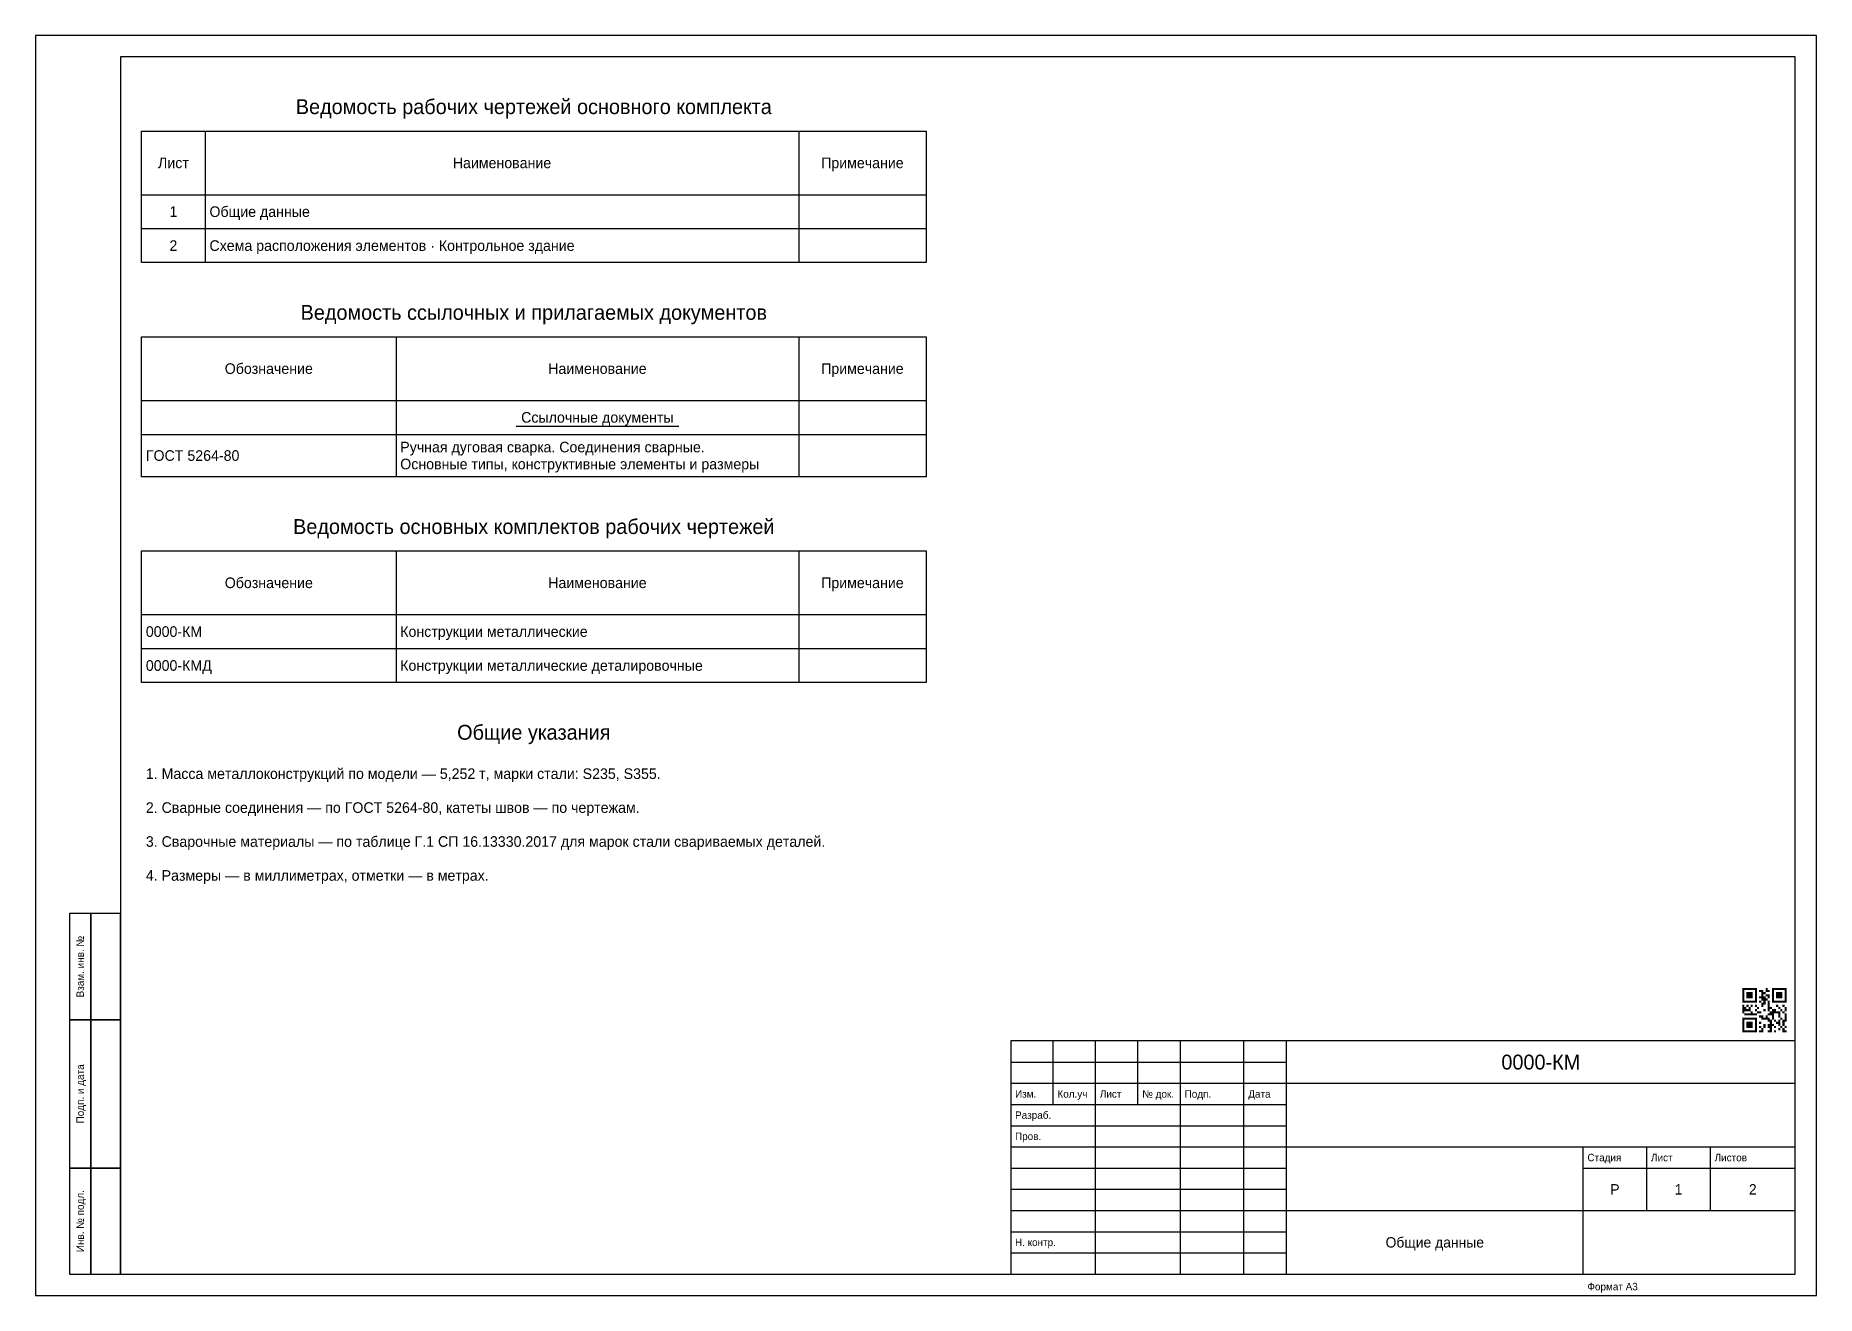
# Model space of a CAD drawing. Header units: millimetres. Extents: x 0 to 420, y 0 to 297.
import ezdxf
from ezdxf.enums import TextEntityAlignment as Align

# ---------------------------------------------------------------- set-up
doc = ezdxf.new("R2010")
doc.units = ezdxf.units.MM
for name, color, linetype in [('OB_FRAME', 7, 'CONTINUOUS'), ('OB_TEXT', 7, 'CONTINUOUS'), ('OB_THIN', 3, 'CONTINUOUS')]:
    doc.layers.add(name, color=color, linetype=linetype)

msp = doc.modelspace()

# ---------------------------------------------------------------- linework, layer by layer
at = {"layer": 'OB_FRAME'}
for p, q in [((40, 274.5), (40, 243.5)), ((180, 274.5), (180, 243.5)), ((25, 259.5), (210, 259.5)), ((85, 226), (85, 193)), ((180, 226), (180, 193)), ((25, 211), (210, 211)), ((85, 175.5), (85, 144.5)), ((180, 175.5), (180, 144.5)), ((25, 160.5), (210, 160.5)), ((415, 60), (230, 60)), ((230, 60), (230, 5)), ((240, 45), (240, 60)), ((250, 5), (250, 60)), ((260, 45), (260, 60)), ((270, 5), (270, 60)), ((285, 5), (285, 60)), ((295, 5), (295, 60)), ((415, 5), (415, 60)), ((295, 50), (415, 50)), ((230, 45), (295, 45)), ((295, 35), (415, 35)), ((365, 5), (365, 35)), ((380, 20), (380, 35)), ((395, 20), (395, 35)), ((295, 20), (415, 20)), ((230, 5), (415, 5))]:
    msp.add_line(p, q, dxfattribs=at)
for points in [[(20, 5), (415, 5), (415, 292), (20, 292), (20, 5)], [(25, 274.5), (210, 274.5), (210, 243.5), (25, 243.5), (25, 274.5)], [(25, 226), (210, 226), (210, 193), (25, 193), (25, 226)], [(25, 175.5), (210, 175.5), (210, 144.5), (25, 144.5), (25, 175.5)], [(8, 65), (13, 65), (13, 90), (8, 90), (8, 65)], [(13, 65), (20, 65), (20, 90), (13, 90), (13, 65)], [(8, 30), (13, 30), (13, 65), (8, 65), (8, 30)], [(13, 30), (20, 30), (20, 65), (13, 65), (13, 30)], [(8, 5), (13, 5), (13, 30), (8, 30), (8, 5)], [(13, 5), (20, 5), (20, 30), (13, 30), (13, 5)]]:
    msp.add_lwpolyline(points, dxfattribs=at)
for points in [[(402.5, 72), (403, 72), (402.5, 72.5), (403, 72.5)], [(402.5, 71.5), (403, 71.5), (402.5, 72), (403, 72)], [(402.5, 71), (403, 71), (402.5, 71.5), (403, 71.5)], [(403, 72), (403.5, 72), (403, 72.5), (403.5, 72.5)], [(403.5, 72), (404, 72), (403.5, 72.5), (404, 72.5)], [(403.5, 71), (404, 71), (403.5, 71.5), (404, 71.5)], [(404, 72), (404.5, 72), (404, 72.5), (404.5, 72.5)], [(404, 71), (404.5, 71), (404, 71.5), (404.5, 71.5)], [(404.5, 72), (405, 72), (404.5, 72.5), (405, 72.5)], [(404.5, 71), (405, 71), (404.5, 71.5), (405, 71.5)], [(405, 72), (405.5, 72), (405, 72.5), (405.5, 72.5)], [(405.5, 72), (406, 72), (405.5, 72.5), (406, 72.5)], [(405.5, 71.5), (406, 71.5), (405.5, 72), (406, 72)], [(405.5, 71), (406, 71), (405.5, 71.5), (406, 71.5)], [(406.5, 71.5), (407, 71.5), (406.5, 72), (407, 72)], [(407, 71.5), (407.5, 71.5), (407, 72), (407.5, 72)], [(407, 71), (407.5, 71), (407, 71.5), (407.5, 71.5)], [(407.5, 71), (408, 71), (407.5, 71.5), (408, 71.5)], [(408, 72), (408.5, 72), (408, 72.5), (408.5, 72.5)], [(408, 71.5), (408.5, 71.5), (408, 72), (408.5, 72)], [(408.5, 71.5), (409, 71.5), (408.5, 72), (409, 72)], [(409.5, 72), (410, 72), (409.5, 72.5), (410, 72.5)], [(409.5, 71.5), (410, 71.5), (409.5, 72), (410, 72)], [(409.5, 71), (410, 71), (409.5, 71.5), (410, 71.5)], [(410, 72), (410.5, 72), (410, 72.5), (410.5, 72.5)], [(410.5, 72), (411, 72), (410.5, 72.5), (411, 72.5)], [(410.5, 71), (411, 71), (410.5, 71.5), (411, 71.5)], [(411, 72), (411.5, 72), (411, 72.5), (411.5, 72.5)], [(411, 71), (411.5, 71), (411, 71.5), (411.5, 71.5)], [(411.5, 72), (412, 72), (411.5, 72.5), (412, 72.5)], [(411.5, 71), (412, 71), (411.5, 71.5), (412, 71.5)], [(412, 72), (412.5, 72), (412, 72.5), (412.5, 72.5)], [(412.5, 72), (413, 72), (412.5, 72.5), (413, 72.5)], [(412.5, 71.5), (413, 71.5), (412.5, 72), (413, 72)], [(412.5, 71), (413, 71), (412.5, 71.5), (413, 71.5)], [(402.5, 70.5), (403, 70.5), (402.5, 71), (403, 71)], [(402.5, 70), (403, 70), (402.5, 70.5), (403, 70.5)], [(402.5, 69.5), (403, 69.5), (402.5, 70), (403, 70)], [(402.5, 69), (403, 69), (402.5, 69.5), (403, 69.5)], [(402.5, 68), (403, 68), (402.5, 68.5), (403, 68.5)], [(402.5, 67.5), (403, 67.5), (402.5, 68), (403, 68)], [(402.5, 67), (403, 67), (402.5, 67.5), (403, 67.5)], [(403, 69), (403.5, 69), (403, 69.5), (403.5, 69.5)], [(403, 67.5), (403.5, 67.5), (403, 68), (403.5, 68)], [(403, 67), (403.5, 67), (403, 67.5), (403.5, 67.5)], [(403.5, 70.5), (404, 70.5), (403.5, 71), (404, 71)], [(403.5, 70), (404, 70), (403.5, 70.5), (404, 70.5)], [(403.5, 69), (404, 69), (403.5, 69.5), (404, 69.5)], [(403.5, 68), (404, 68), (403.5, 68.5), (404, 68.5)], [(403.5, 67), (404, 67), (403.5, 67.5), (404, 67.5)], [(404, 70.5), (404.5, 70.5), (404, 71), (404.5, 71)], [(404, 70), (404.5, 70), (404, 70.5), (404.5, 70.5)], [(404, 69), (404.5, 69), (404, 69.5), (404.5, 69.5)], [(404, 67.5), (404.5, 67.5), (404, 68), (404.5, 68)], [(404, 67), (404.5, 67), (404, 67.5), (404.5, 67.5)], [(404.5, 70.5), (405, 70.5), (404.5, 71), (405, 71)], [(404.5, 70), (405, 70), (404.5, 70.5), (405, 70.5)], [(404.5, 69), (405, 69), (404.5, 69.5), (405, 69.5)], [(404.5, 68), (405, 68), (404.5, 68.5), (405, 68.5)], [(405, 69), (405.5, 69), (405, 69.5), (405.5, 69.5)], [(405.5, 70.5), (406, 70.5), (405.5, 71), (406, 71)], [(405.5, 70), (406, 70), (405.5, 70.5), (406, 70.5)], [(405.5, 69.5), (406, 69.5), (405.5, 70), (406, 70)], [(405.5, 69), (406, 69), (405.5, 69.5), (406, 69.5)], [(405.5, 68), (406, 68), (405.5, 68.5), (406, 68.5)], [(405.5, 67), (406, 67), (405.5, 67.5), (406, 67.5)], [(406, 67.5), (406.5, 67.5), (406, 68), (406.5, 68)], [(406.5, 70), (407, 70), (406.5, 70.5), (407, 70.5)], [(406.5, 69), (407, 69), (406.5, 69.5), (407, 69.5)], [(407, 70.5), (407.5, 70.5), (407, 71), (407.5, 71)], [(407, 70), (407.5, 70), (407, 70.5), (407.5, 70.5)], [(407, 69.5), (407.5, 69.5), (407, 70), (407.5, 70)], [(407, 68.5), (407.5, 68.5), (407, 69), (407.5, 69)], [(407, 68), (407.5, 68), (407, 68.5), (407.5, 68.5)], [(407.5, 70), (408, 70), (407.5, 70.5), (408, 70.5)], [(407.5, 69.5), (408, 69.5), (407.5, 70), (408, 70)], [(407.5, 69), (408, 69), (407.5, 69.5), (408, 69.5)], [(407.5, 68.5), (408, 68.5), (407.5, 69), (408, 69)], [(407.5, 67), (408, 67), (407.5, 67.5), (408, 67.5)], [(408, 70.5), (408.5, 70.5), (408, 71), (408.5, 71)], [(408, 69.5), (408.5, 69.5), (408, 70), (408.5, 70)], [(408.5, 70.5), (409, 70.5), (408.5, 71), (409, 71)], [(408.5, 70), (409, 70), (408.5, 70.5), (409, 70.5)], [(408.5, 69), (409, 69), (408.5, 69.5), (409, 69.5)], [(408.5, 68.5), (409, 68.5), (408.5, 69), (409, 69)], [(408.5, 68), (409, 68), (408.5, 68.5), (409, 68.5)], [(408.5, 67.5), (409, 67.5), (408.5, 68), (409, 68)], [(408.5, 67), (409, 67), (408.5, 67.5), (409, 67.5)], [(409, 67.5), (409.5, 67.5), (409, 68), (409.5, 68)], [(409.5, 70.5), (410, 70.5), (409.5, 71), (410, 71)], [(409.5, 70), (410, 70), (409.5, 70.5), (410, 70.5)], [(409.5, 69.5), (410, 69.5), (409.5, 70), (410, 70)], [(409.5, 69), (410, 69), (409.5, 69.5), (410, 69.5)], [(409.5, 67), (410, 67), (409.5, 67.5), (410, 67.5)], [(410, 69), (410.5, 69), (410, 69.5), (410.5, 69.5)], [(410, 67), (410.5, 67), (410, 67.5), (410.5, 67.5)], [(410.5, 70.5), (411, 70.5), (410.5, 71), (411, 71)], [(410.5, 70), (411, 70), (410.5, 70.5), (411, 70.5)], [(410.5, 69), (411, 69), (410.5, 69.5), (411, 69.5)], [(410.5, 68), (411, 68), (410.5, 68.5), (411, 68.5)], [(411, 70.5), (411.5, 70.5), (411, 71), (411.5, 71)], [(411, 70), (411.5, 70), (411, 70.5), (411.5, 70.5)], [(411, 69), (411.5, 69), (411, 69.5), (411.5, 69.5)], [(411, 67.5), (411.5, 67.5), (411, 68), (411.5, 68)], [(411.5, 70.5), (412, 70.5), (411.5, 71), (412, 71)], [(411.5, 70), (412, 70), (411.5, 70.5), (412, 70.5)], [(411.5, 69), (412, 69), (411.5, 69.5), (412, 69.5)], [(411.5, 67), (412, 67), (411.5, 67.5), (412, 67.5)], [(412, 69), (412.5, 69), (412, 69.5), (412.5, 69.5)], [(412, 68), (412.5, 68), (412, 68.5), (412.5, 68.5)], [(412.5, 70.5), (413, 70.5), (412.5, 71), (413, 71)], [(412.5, 70), (413, 70), (412.5, 70.5), (413, 70.5)], [(412.5, 69.5), (413, 69.5), (412.5, 70), (413, 70)], [(412.5, 69), (413, 69), (412.5, 69.5), (413, 69.5)], [(412.5, 67.5), (413, 67.5), (412.5, 68), (413, 68)], [(412.5, 67), (413, 67), (412.5, 67.5), (413, 67.5)], [(402.5, 66.5), (403, 66.5), (402.5, 67), (403, 67)], [(402.5, 65), (403, 65), (402.5, 65.5), (403, 65.5)], [(402.5, 64.5), (403, 64.5), (402.5, 65), (403, 65)], [(402.5, 64), (403, 64), (402.5, 64.5), (403, 64.5)], [(402.5, 63.5), (403, 63.5), (402.5, 64), (403, 64)], [(402.5, 63), (403, 63), (402.5, 63.5), (403, 63.5)], [(402.5, 62.5), (403, 62.5), (402.5, 63), (403, 63)], [(403, 66), (403.5, 66), (403, 66.5), (403.5, 66.5)], [(403, 65), (403.5, 65), (403, 65.5), (403.5, 65.5)], [(403.5, 66), (404, 66), (403.5, 66.5), (404, 66.5)], [(403.5, 65), (404, 65), (403.5, 65.5), (404, 65.5)], [(403.5, 64), (404, 64), (403.5, 64.5), (404, 64.5)], [(403.5, 63.5), (404, 63.5), (403.5, 64), (404, 64)], [(403.5, 63), (404, 63), (403.5, 63.5), (404, 63.5)], [(404, 66), (404.5, 66), (404, 66.5), (404.5, 66.5)], [(404, 65), (404.5, 65), (404, 65.5), (404.5, 65.5)], [(404, 64), (404.5, 64), (404, 64.5), (404.5, 64.5)], [(404, 63.5), (404.5, 63.5), (404, 64), (404.5, 64)], [(404, 63), (404.5, 63), (404, 63.5), (404.5, 63.5)], [(404.5, 66.5), (405, 66.5), (404.5, 67), (405, 67)], [(404.5, 66), (405, 66), (404.5, 66.5), (405, 66.5)], [(404.5, 65), (405, 65), (404.5, 65.5), (405, 65.5)], [(404.5, 64), (405, 64), (404.5, 64.5), (405, 64.5)], [(404.5, 63.5), (405, 63.5), (404.5, 64), (405, 64)], [(404.5, 63), (405, 63), (404.5, 63.5), (405, 63.5)], [(405, 66), (405.5, 66), (405, 66.5), (405.5, 66.5)], [(405, 65), (405.5, 65), (405, 65.5), (405.5, 65.5)], [(405.5, 66), (406, 66), (405.5, 66.5), (406, 66.5)], [(405.5, 65), (406, 65), (405.5, 65.5), (406, 65.5)], [(405.5, 64.5), (406, 64.5), (405.5, 65), (406, 65)], [(405.5, 64), (406, 64), (405.5, 64.5), (406, 64.5)], [(405.5, 63.5), (406, 63.5), (405.5, 64), (406, 64)], [(405.5, 63), (406, 63), (405.5, 63.5), (406, 63.5)], [(405.5, 62.5), (406, 62.5), (405.5, 63), (406, 63)], [(406, 66.5), (406.5, 66.5), (406, 67), (406.5, 67)], [(406.5, 66.5), (407, 66.5), (406.5, 67), (407, 67)], [(406.5, 65.5), (407, 65.5), (406.5, 66), (407, 66)], [(406.5, 64), (407, 64), (406.5, 64.5), (407, 64.5)], [(406.5, 63), (407, 63), (406.5, 63.5), (407, 63.5)], [(407, 65.5), (407.5, 65.5), (407, 66), (407.5, 66)], [(407, 65), (407.5, 65), (407, 65.5), (407.5, 65.5)], [(407, 62.5), (407.5, 62.5), (407, 63), (407.5, 63)], [(407.5, 65), (408, 65), (407.5, 65.5), (408, 65.5)], [(407.5, 63.5), (408, 63.5), (407.5, 64), (408, 64)], [(407.5, 63), (408, 63), (407.5, 63.5), (408, 63.5)], [(408, 65.5), (408.5, 65.5), (408, 66), (408.5, 66)], [(408, 65), (408.5, 65), (408, 65.5), (408.5, 65.5)], [(408.5, 66), (409, 66), (408.5, 66.5), (409, 66.5)], [(408.5, 65), (409, 65), (408.5, 65.5), (409, 65.5)], [(408.5, 64.5), (409, 64.5), (408.5, 65), (409, 65)], [(408.5, 63.5), (409, 63.5), (408.5, 64), (409, 64)], [(408.5, 63), (409, 63), (408.5, 63.5), (409, 63.5)], [(409, 66.5), (409.5, 66.5), (409, 67), (409.5, 67)], [(409, 66), (409.5, 66), (409, 66.5), (409.5, 66.5)], [(409, 64.5), (409.5, 64.5), (409, 65), (409.5, 65)], [(409, 64), (409.5, 64), (409, 64.5), (409.5, 64.5)], [(409, 63.5), (409.5, 63.5), (409, 64), (409.5, 64)], [(409, 63), (409.5, 63), (409, 63.5), (409.5, 63.5)], [(409, 62.5), (409.5, 62.5), (409, 63), (409.5, 63)], [(409.5, 66.5), (410, 66.5), (409.5, 67), (410, 67)], [(409.5, 66), (410, 66), (409.5, 66.5), (410, 66.5)], [(409.5, 65.5), (410, 65.5), (409.5, 66), (410, 66)], [(409.5, 65), (410, 65), (409.5, 65.5), (410, 65.5)], [(409.5, 63.5), (410, 63.5), (409.5, 64), (410, 64)], [(410, 66.5), (410.5, 66.5), (410, 67), (410.5, 67)], [(410, 64.5), (410.5, 64.5), (410, 65), (410.5, 65)], [(410, 63), (410.5, 63), (410, 63.5), (410.5, 63.5)], [(410.5, 66.5), (411, 66.5), (410.5, 67), (411, 67)], [(410.5, 64), (411, 64), (410.5, 64.5), (411, 64.5)], [(411, 66.5), (411.5, 66.5), (411, 67), (411.5, 67)], [(411, 66), (411.5, 66), (411, 66.5), (411.5, 66.5)], [(411, 65.5), (411.5, 65.5), (411, 66), (411.5, 66)], [(411, 64.5), (411.5, 64.5), (411, 65), (411.5, 65)], [(411, 64), (411.5, 64), (411, 64.5), (411.5, 64.5)], [(411, 63.5), (411.5, 63.5), (411, 64), (411.5, 64)], [(411, 62.5), (411.5, 62.5), (411, 63), (411.5, 63)], [(411.5, 65), (412, 65), (411.5, 65.5), (412, 65.5)], [(411.5, 63), (412, 63), (411.5, 63.5), (412, 63.5)], [(412, 66.5), (412.5, 66.5), (412, 67), (412.5, 67)], [(412, 64.5), (412.5, 64.5), (412, 65), (412.5, 65)], [(412, 64), (412.5, 64), (412, 64.5), (412.5, 64.5)], [(412, 63.5), (412.5, 63.5), (412, 64), (412.5, 64)], [(412, 62.5), (412.5, 62.5), (412, 63), (412.5, 63)], [(412.5, 66), (413, 66), (412.5, 66.5), (413, 66.5)], [(412.5, 65.5), (413, 65.5), (412.5, 66), (413, 66)], [(412.5, 65), (413, 65), (412.5, 65.5), (413, 65.5)], [(412.5, 64.5), (413, 64.5), (412.5, 65), (413, 65)], [(412.5, 63), (413, 63), (412.5, 63.5), (413, 63.5)], [(402.5, 62), (403, 62), (402.5, 62.5), (403, 62.5)], [(403, 62), (403.5, 62), (403, 62.5), (403.5, 62.5)], [(403.5, 62), (404, 62), (403.5, 62.5), (404, 62.5)], [(404, 62), (404.5, 62), (404, 62.5), (404.5, 62.5)], [(404.5, 62), (405, 62), (404.5, 62.5), (405, 62.5)], [(405, 62), (405.5, 62), (405, 62.5), (405.5, 62.5)], [(405.5, 62), (406, 62), (405.5, 62.5), (406, 62.5)], [(406.5, 62), (407, 62), (406.5, 62.5), (407, 62.5)], [(407, 62), (407.5, 62), (407, 62.5), (407.5, 62.5)], [(408.5, 62), (409, 62), (408.5, 62.5), (409, 62.5)], [(409, 62), (409.5, 62), (409, 62.5), (409.5, 62.5)], [(410, 62), (410.5, 62), (410, 62.5), (410.5, 62.5)], [(412, 62), (412.5, 62), (412, 62.5), (412.5, 62.5)], [(412.5, 62), (413, 62), (412.5, 62.5), (413, 62.5)]]:
    msp.add_solid(points, dxfattribs=at)
at = {"layer": 'OB_THIN'}
for p, q in [((25, 251.5), (210, 251.5)), ((25, 203), (210, 203)), ((113.33, 204.95), (151.67, 204.95)), ((25, 152.5), (210, 152.5)), ((230, 55), (295, 55)), ((230, 50), (295, 50)), ((230, 40), (295, 40)), ((230, 35), (295, 35)), ((230, 30), (295, 30)), ((365, 30), (415, 30)), ((230, 25), (295, 25)), ((230, 20), (295, 20)), ((230, 15), (295, 15)), ((230, 10), (295, 10))]:
    msp.add_line(p, q, dxfattribs=at)
msp.add_lwpolyline([(0, 0), (420, 0), (420, 297), (0, 297), (0, 0)], dxfattribs=at)

# ---------------------------------------------------------------- texts
at = {"layer": 'OB_TEXT'}
for s, height, p in [('Ведомость рабочих чертежей основного комплекта', 3.5, (117.5, 278.5)), ('Лист', 2.5, (32.5, 265.75)), ('Наименование', 2.5, (110, 265.75)), ('Примечание', 2.5, (195, 265.75)), ('1', 2.5, (32.5, 254.25)), ('2', 2.5, (32.5, 246.25)), ('Ведомость ссылочных и прилагаемых документов', 3.5, (117.5, 230)), ('Обозначение', 2.5, (55, 217.25)), ('Наименование', 2.5, (132.5, 217.25)), ('Примечание', 2.5, (195, 217.25)), ('Ссылочные документы', 2.5, (132.5, 205.75)), ('Ведомость основных комплектов рабочих чертежей', 3.5, (117.5, 179.5)), ('Обозначение', 2.5, (55, 166.75)), ('Наименование', 2.5, (132.5, 166.75)), ('Примечание', 2.5, (195, 166.75)), ('Общие указания', 3.5, (117.5, 131)), ('0000-КМ', 3.5, (355, 53.25)), ('Р', 2.45, (372.5, 23.77)), ('1', 2.45, (387.5, 23.77)), ('2', 2.45, (405, 23.77)), ('Общие данные', 2.45, (330, 11.28))]:
    msp.add_text(s, height=height, dxfattribs=at).set_placement(p, align=Align.CENTER)
for s, height, p in [('Общие данные', 2.5, (41, 254.25)), ('Схема расположения элементов · Контрольное здание', 2.5, (41, 246.25)), ('ГОСТ 5264-80', 2.5, (26, 196.75)), ('Ручная дуговая сварка. Соединения сварные.', 2.5, (86, 198.75)), ('Основные типы, конструктивные элементы и размеры', 2.5, (86, 194.75)), ('0000-КМ', 2.5, (26, 155.25)), ('Конструкции металлические', 2.5, (86, 155.25)), ('0000-КМД', 2.5, (26, 147.25)), ('Конструкции металлические деталировочные', 2.5, (86, 147.25)), ('1. Масса металлоконструкций по модели — 5,252 т, марки стали: S235, S355.', 2.5, (26, 121.75)), ('2. Сварные соединения — по ГОСТ 5264-80, катеты швов — по чертежам.', 2.5, (26, 113.75)), ('3. Сварочные материалы — по таблице Г.1 СП 16.13330.2017 для марок стали свариваемых деталей.', 2.5, (26, 105.75)), ('4. Размеры — в миллиметрах, отметки — в метрах.', 2.5, (26, 97.75)), ('Изм.', 1.75, (231, 46.62)), ('Кол.уч', 1.75, (241, 46.62)), ('Лист', 1.75, (251, 46.62)), ('№ док.', 1.75, (261, 46.62)), ('Подп.', 1.75, (271, 46.62)), ('Дата', 1.75, (286, 46.62)), ('Разраб.', 1.75, (231, 41.62)), ('Пров.', 1.75, (231, 36.62)), ('Стадия', 1.75, (366, 31.62)), ('Лист', 1.75, (381, 31.62)), ('Листов', 1.75, (396, 31.62)), ('Н. контр.', 1.75, (231, 11.62)), ('Формат A3', 1.75, (366, 1.2))]:
    msp.add_text(s, height=height, dxfattribs=at).set_placement(p)
for s, p in [('Взам. инв. №', (11.38, 77.5)), ('Подп. и дата', (11.38, 47.5)), ('Инв. № подл.', (11.38, 17.5))]:
    msp.add_text(s, height=1.75, rotation=90, dxfattribs=at).set_placement(p, align=Align.CENTER)

doc.saveas('drawing.dxf')
